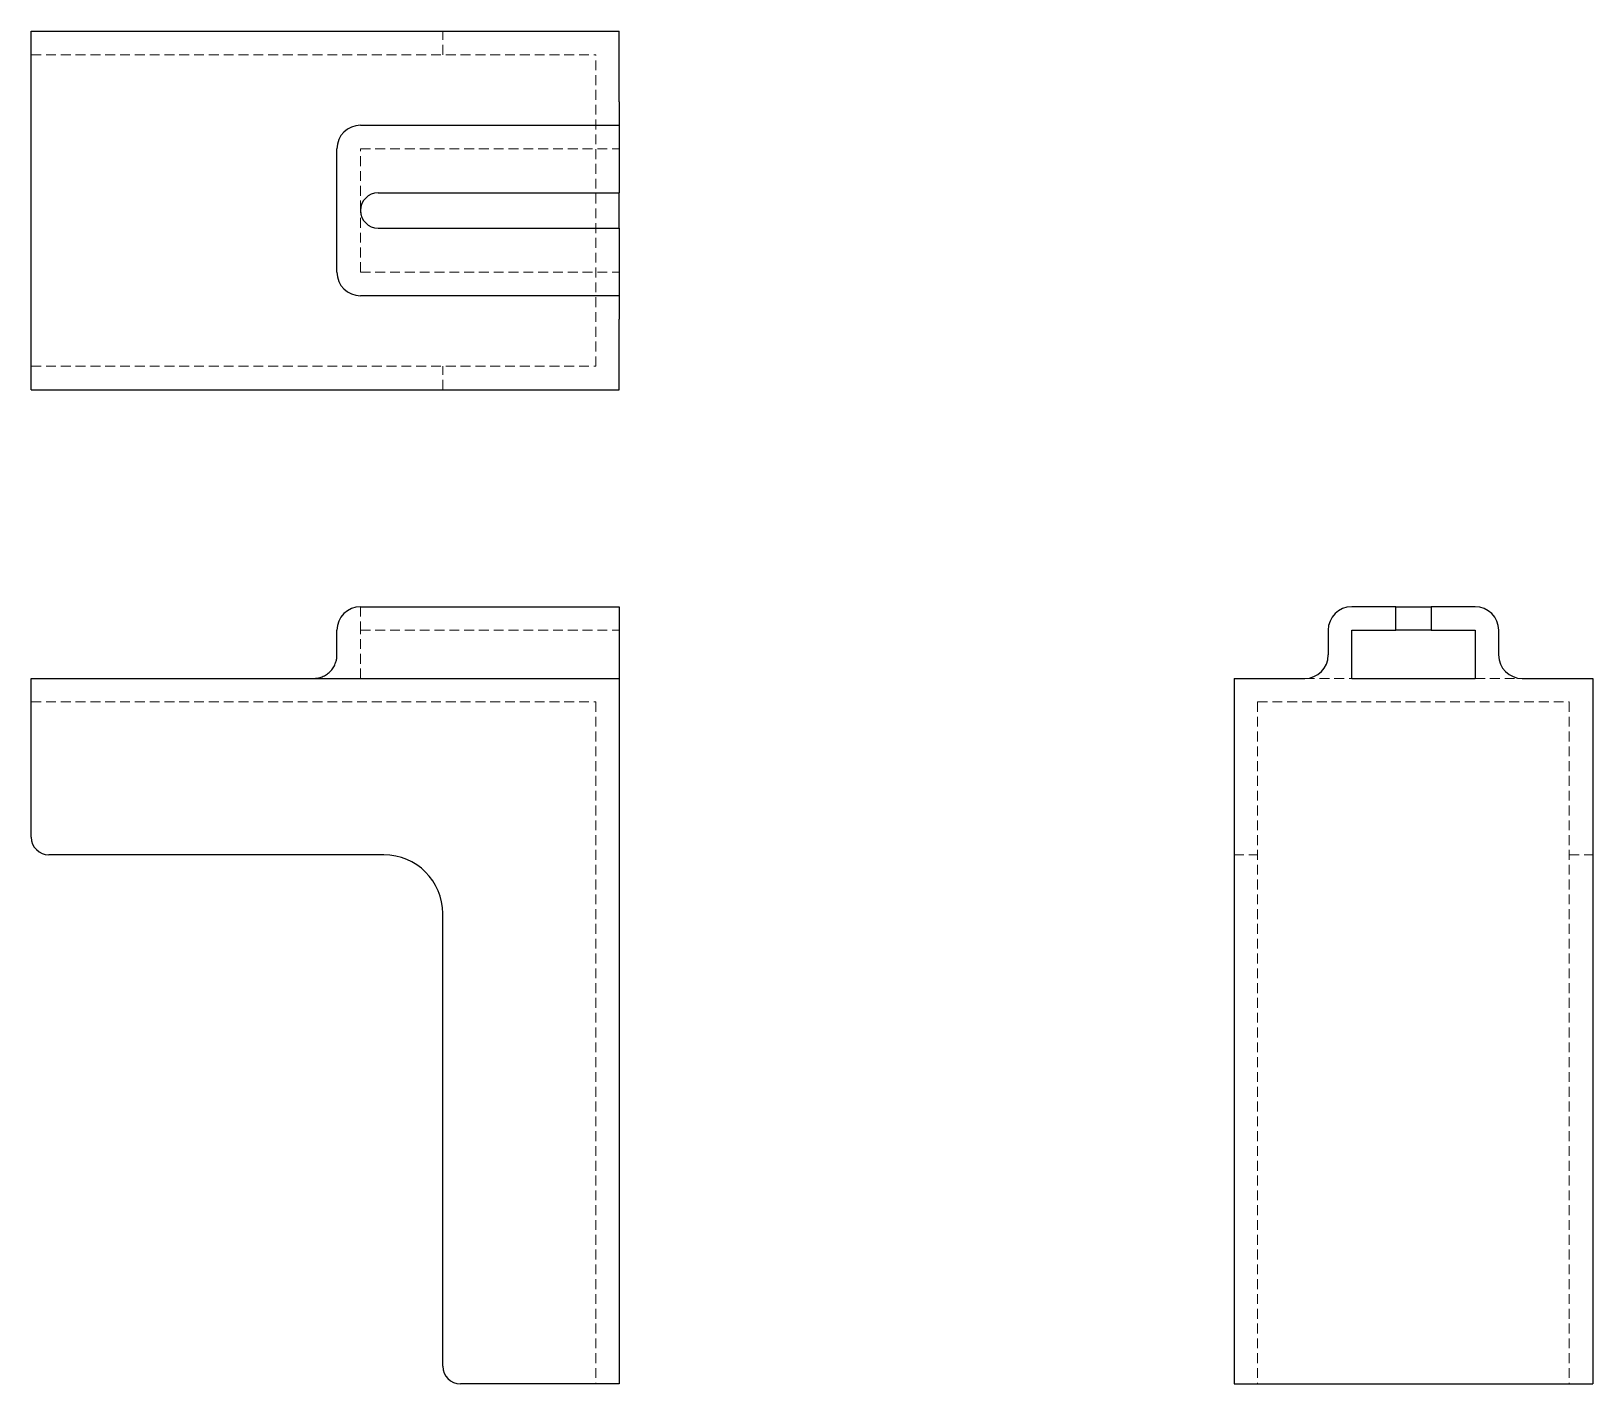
# Model space of a CAD drawing. Header units: millimetres. Extents: x 45 to 246, y 7 to 181.
import ezdxf

# ---------------------------------------------------------------- set-up
doc = ezdxf.new("R2010")
doc.units = ezdxf.units.MM
doc.linetypes.add('HIDDEN', pattern=[1.905, 1.27, -0.635])

msp = doc.modelspace()

# ---------------------------------------------------------------- linework, layer by layer
at = {"color": 7, "linetype": 'Continuous', "lineweight": 25}
for p, q in [((45.18, 134.93), (45.18, 181.07)), ((45.18, 181.07), (120.82, 181.07)), ((120.82, 171.99), (120.82, 181.07)), ((120.82, 171.99), (120.82, 168.97)), ((87.54, 168.97), (120.82, 168.97)), ((120.82, 168.97), (120.82, 165.94)), ((84.51, 150.06), (84.51, 165.94)), ((120.82, 165.94), (120.82, 160.27)), ((89.81, 160.27), (120.82, 160.27)), ((120.82, 155.73), (120.82, 160.27)), ((89.81, 155.73), (120.82, 155.73)), ((120.82, 155.73), (120.82, 150.06)), ((120.82, 150.06), (120.82, 147.03)), ((120.82, 147.03), (87.54, 147.03)), ((120.82, 147.03), (120.82, 144.01)), ((120.82, 134.93), (120.82, 144.01)), ((45.18, 134.93), (120.82, 134.93)), ((87.54, 107), (120.82, 107)), ((120.82, 107), (120.82, 103.97)), ((220.73, 107), (215.06, 107)), ((220.73, 103.97), (220.73, 107)), ((220.73, 107), (223, 107)), ((223, 107), (225.27, 107)), ((225.27, 107), (225.27, 103.97)), ((230.94, 107), (225.27, 107)), ((84.51, 100.8), (84.51, 103.97)), ((120.82, 103.97), (120.82, 100.8)), ((212.03, 103.97), (212.03, 100.8)), ((215.06, 103.97), (220.73, 103.97)), ((215.06, 97.77), (215.06, 103.97)), ((223, 103.97), (220.73, 103.97)), ((225.27, 103.97), (223, 103.97)), ((225.27, 103.97), (230.94, 103.97)), ((230.94, 103.97), (230.94, 97.77)), ((233.97, 100.8), (233.97, 103.97)), ((120.82, 100.8), (120.82, 97.77)), ((45.18, 77.35), (45.18, 97.77)), ((45.18, 97.77), (120.82, 97.77)), ((120.82, 97.77), (120.82, 7)), ((199.93, 97.77), (199.93, 7)), ((199.93, 97.77), (209.01, 97.77)), ((215.06, 97.77), (230.94, 97.77)), ((236.99, 97.77), (246.07, 97.77)), ((246.07, 97.77), (246.07, 7)), ((90.56, 75.08), (47.45, 75.08)), ((98.13, 9.27), (98.13, 67.51)), ((120.82, 7), (100.4, 7)), ((199.93, 7), (246.07, 7))]:
    msp.add_line(p, q, dxfattribs=at)
at = {"color": 7, "linetype": 'HIDDEN', "lineweight": 18}
for p, q in [((98.13, 178.05), (98.13, 181.07)), ((45.18, 178.05), (117.8, 178.05)), ((117.8, 137.95), (117.8, 178.05)), ((87.54, 165.94), (120.82, 165.94)), ((87.54, 158), (87.54, 165.94)), ((87.54, 150.06), (87.54, 158)), ((87.54, 150.06), (120.82, 150.06)), ((45.18, 137.95), (117.8, 137.95)), ((98.13, 134.93), (98.13, 137.95)), ((87.54, 107), (87.54, 103.97)), ((87.54, 103.97), (120.82, 103.97)), ((87.54, 97.77), (87.54, 103.97)), ((209.01, 97.77), (215.06, 97.77)), ((230.94, 97.77), (236.99, 97.77)), ((45.18, 94.75), (117.8, 94.75)), ((117.8, 94.75), (117.8, 7)), ((202.95, 94.75), (243.05, 94.75)), ((202.95, 94.75), (202.95, 7)), ((243.05, 94.75), (243.05, 7)), ((199.93, 75.08), (202.95, 75.08)), ((243.05, 75.08), (246.07, 75.08))]:
    msp.add_line(p, q, dxfattribs=at)
at = {"color": 7, "linetype": 'Continuous', "lineweight": 25}
for centre, radius, start, end in [((87.54, 165.94), 3.03, 90, 180), ((89.81, 158), 2.27, 90, 180), ((89.81, 158), 2.27, 180, 270), ((87.54, 150.06), 3.03, 180, 270), ((87.54, 103.97), 3.03, 90, 180), ((215.06, 103.97), 3.03, 90, 180), ((230.94, 103.97), 3.03, 0, 90), ((209.01, 100.8), 3.03, 270, 0), ((236.99, 100.8), 3.03, 180, 270), ((47.45, 77.35), 2.27, 180, 270), ((90.56, 67.51), 7.56, 0, 90), ((100.4, 9.27), 2.27, 180, 270)]:
    msp.add_arc(centre, radius, start, end, dxfattribs=at)
msp.add_open_spline([(81.49, 97.77), (81.54, 97.77), (81.65, 97.77), (81.8, 97.79), (81.93, 97.8), (82.1, 97.83), (82.33, 97.89), (82.71, 98.02), (83.14, 98.24), (83.55, 98.57), (83.84, 98.88), (84.02, 99.13), (84.17, 99.4), (84.29, 99.65), (84.38, 99.89), (84.44, 100.11), (84.48, 100.34), (84.51, 100.57), (84.51, 100.72), (84.51, 100.8)], degree=3, knots=[0, 0, 0, 0, 0.048476, 0.090409, 0.1258, 0.154647, 0.239667, 0.314006, 0.479365, 0.614514, 0.681367, 0.741812, 0.796143, 0.844768, 0.879453, 0.91185, 0.942389, 0.971578, 1, 1, 1, 1], dxfattribs=at)

doc.saveas('drawing.dxf')
